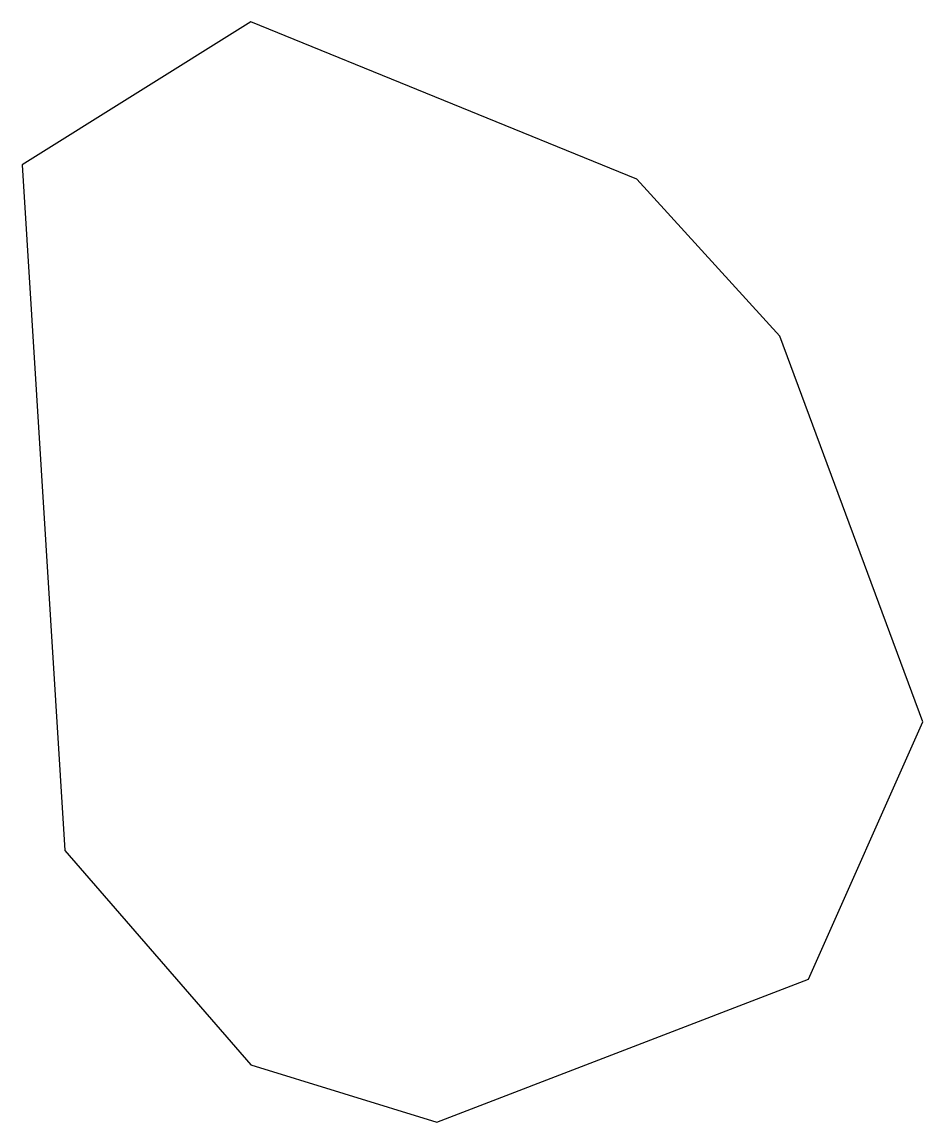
# Model space of a CAD drawing. Header units: millimetres. Extents: x -10.5 to 10.5, y -12.8 to 12.8.
import ezdxf

# ---------------------------------------------------------------- set-up
doc = ezdxf.new("R2010")
doc.units = ezdxf.units.MM

msp = doc.modelspace()

# ---------------------------------------------------------------- linework, layer by layer
at = {"layer": 'GEOMETRY'}
msp.add_lwpolyline([(-9.471299, -6.474609), (-5.151057, -11.455078), (-0.830816, -12.783203), (7.809668, -9.462891), (10.468278, -3.486328), (7.145015, 5.478516), (3.821752, 9.130859), (-5.151057, 12.783203), (-10.468278, 9.462891), (-9.471299, -6.474609)], close=True, dxfattribs=at)

doc.saveas('drawing.dxf')
